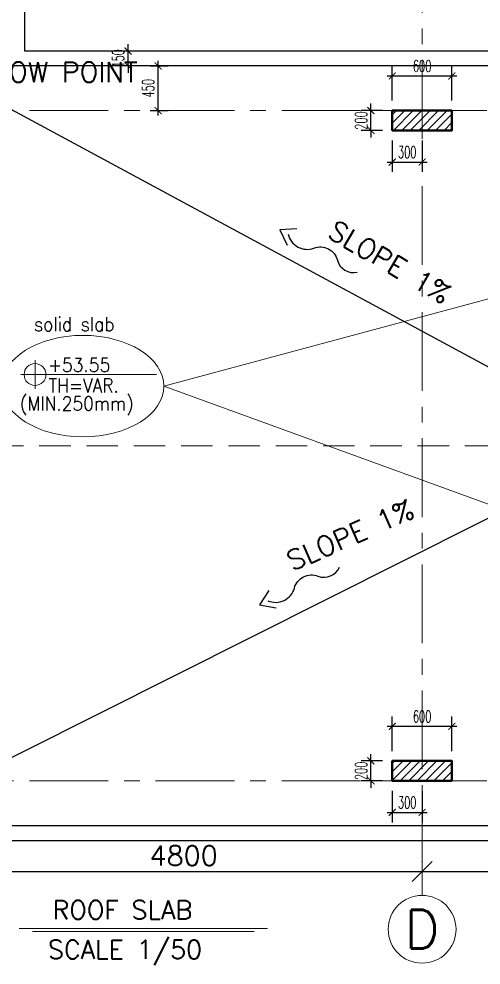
# Model space of a CAD drawing. Extents: x 2556046 to 2673391, y -921360 to -863964.
# Drawn here: x 2598704 to 2603356, y -894448 to -884919 of the extents above; entities that cross this region are included whole.
import ezdxf
from ezdxf.enums import TextEntityAlignment as Align

# ---------------------------------------------------------------- set-up
doc = ezdxf.new("R2010")
doc.units = 0
doc.header["$LTSCALE"] = 500
doc.header["$PDMODE"] = 98
doc.header["$PDSIZE"] = -0.01
doc.linetypes.add('CENTER', pattern=[50.8, 31.75, -6.35, 6.35, -6.35])
doc.linetypes.add('HIDDEN', pattern=[9.525, 6.35, -3.175])
for name, color, linetype in [('08_Testi', 4, 'Continuous'), ('DRAINAGE SLOPE', 150, 'Continuous'), ('hatch', 200, 'Continuous'), ('PAV', 3, 'Continuous')]:
    doc.layers.add(name, color=color, linetype=linetype)
for name, color, linetype, lineweight in [('_02', 2, 'Continuous', 20), ('A-GRID', 1, 'CENTER', 9), ('A-GRID-DIMS', 142, 'Continuous', 9), ('A-GRID-IDEN', 10, 'Continuous', 9), ('EN05 - Text', 4, 'Continuous', 20), ('goe-ba-coupé', 4, 'Continuous', 40), ('goe-cotes', 115, 'Continuous', 13), ('goe-vu', 31, 'Continuous', 25), ('SYMBOLS', 1, 'Continuous', 13), ('TEXT', 7, 'Continuous', 13)]:
    doc.layers.add(name, color=color, linetype=linetype, lineweight=lineweight)
doc.styles.add('EG_SIMPLEX', font='SIMPLEX.shx')
doc.styles.add('goe-romans', font='ROMANS.shx', dxfattribs={"width": 0.6})
doc.styles.add('ROMANS', font='romans.shx')
doc.styles.add('ROMANS 100', font='romans.shx')
doc.styles.add('SIMPLEX', font='simplex_.ttf')
doc.dimstyles.new('ARK-MM-0100', dxfattribs={"dimtxt": 200, "dimasz": 200, "dimexe": 100, "dimexo": 100, "dimgap": 60, "dimtad": 1, "dimdec": 1, "dimrnd": 0.1, "dimdsep": 46, "dimtxsty": 'EG_SIMPLEX', "dimblk1": 'OBLIQUE', "dimblk2": 'OBLIQUE', "dimsah": 1, "dimcen": 300, "dimclrd": 256, "dimclre": 256, "dimclrt": 2, "dimadec": 0, "dimazin": 0, "dimtfac": 1, "dimtdec": 1, "dimtix": 1, "dimtmove": 2, "dimatfit": 3, "dimldrblk": 'OBLIQUE', "dimfxl": 1, "dimtolj": 1, "dimtzin": 0, "dimarcsym": 0})
doc.dimstyles.new('goe-50e', dxfattribs={"dimscale": 10, "dimtxt": 12, "dimasz": 7, "dimexe": 10, "dimexo": 10, "dimgap": 4, "dimtad": 1, "dimdec": 1, "dimdsep": 46, "dimtxsty": 'goe-romans', "dimblk": 'ARCHTICK', "dimcen": 4, "dimdle": 5, "dimclrt": 256, "dimazin": 0, "dimtfac": 1, "dimtdec": 1, "dimtix": 1, "dimtmove": 2, "dimatfit": 3, "dimldrblk": 'ARCHTICK', "dimfxl": 5, "dimtfillclr": 256, "dimtolj": 1, "dimarcsym": 0})
pattern_1 = [(45, (30000, 0), (-42.4264069, 42.4264069), [])]

# ---------------------------------------------------------------- blocks, each defined once
blk = doc.blocks.new('AX-HL')
at = {"color": 1}
blk.add_circle((-0.35, 0), 0.35, dxfattribs=at)
at = {"color": 6, "style": 'SIMPLEX', "width": 0.430328}
blk.add_attdef('N-F', text='', height=0.4, dxfattribs=at).set_placement((-0.6, -0.2), (-0.1, -0.2), align=Align.FIT)
at = {"color": 6, "style": 'SIMPLEX'}
blk.add_attdef('N', text='', height=0.4, dxfattribs=at).set_placement((-0.35, 0), align=Align.MIDDLE)
blk = doc.blocks.new('QUOTA')
at = {"layer": 'SYMBOLS'}
for p, q in [((270057, 155400), (270057, 154990)), ((270263, 155196), (269852, 155196))]:
    blk.add_line(p, q, dxfattribs=at)
blk.add_circle((270057, 155195), 157, dxfattribs=at)
blk = doc.blocks.new('_Oblique')
at = {"color": 0, "linetype": 'ByBlock', "lineweight": -2}
blk.add_line((-0.5, -0.5), (0.5, 0.5), dxfattribs=at)
blk = doc.blocks.new('*D115')
at = {"layer": 'A-GRID-DIMS', "lineweight": -2, "transparency": 16777216}
for p, q in [((2597962.7, -893406.8), (2597962.7, -893405.8)), ((2602762.4, -893406.8), (2602762.4, -893405.8)), ((2597962.7, -893505.8), (2602762.4, -893505.8))]:
    blk.add_line(p, q, dxfattribs=at)
at = {"layer": 'Defpoints', "color": 0, "transparency": 16777216}
for p in [(2597962.7, -893506.8), (2602762.4, -893505.8), (2602762.4, -893506.8)]:
    blk.add_point(p, dxfattribs=at)
at = {"layer": 'A-GRID-DIMS', "lineweight": -2, "transparency": 16777216, "xscale": 200, "yscale": 200, "zscale": 200, "rotation": 180}
blk.add_blockref('_Oblique', (2597962.7, -893505.8), dxfattribs=at)
at = {"layer": 'A-GRID-DIMS', "lineweight": -2, "transparency": 16777216, "xscale": 200, "yscale": 200, "zscale": 200}
blk.add_blockref('_Oblique', (2602762.4, -893505.8), dxfattribs=at)
at = {"layer": 'A-GRID-DIMS', "color": 2, "transparency": 16777216, "insert": (2600362.6, -893345.8), "char_height": 200, "attachment_point": 5, "style": 'EG_SIMPLEX'}
blk.add_mtext('\\A1;4800', dxfattribs=at)
blk = doc.blocks.new('*D116')
at = {"layer": 'A-GRID-DIMS', "lineweight": -2, "transparency": 16777216}
for p, q in [((2602762.4, -893406.8), (2602762.4, -893405.8)), ((2607312.1, -893630.7), (2607312.1, -893405.8)), ((2602762.4, -893505.8), (2607312.1, -893505.8))]:
    blk.add_line(p, q, dxfattribs=at)
at = {"layer": 'Defpoints', "color": 0, "transparency": 16777216}
for p in [(2602762.4, -893506.8), (2607312.1, -893505.8), (2607312.1, -893730.7)]:
    blk.add_point(p, dxfattribs=at)
at = {"layer": 'A-GRID-DIMS', "lineweight": -2, "transparency": 16777216, "xscale": 200, "yscale": 200, "zscale": 200, "rotation": 180}
blk.add_blockref('_Oblique', (2602762.4, -893505.8), dxfattribs=at)
at = {"layer": 'A-GRID-DIMS', "lineweight": -2, "transparency": 16777216, "xscale": 200, "yscale": 200, "zscale": 200}
blk.add_blockref('_Oblique', (2607312.1, -893505.8), dxfattribs=at)
at = {"layer": 'A-GRID-DIMS', "color": 2, "transparency": 16777216, "insert": (2605037.2, -893345.8), "char_height": 200, "attachment_point": 5, "style": 'EG_SIMPLEX'}
blk.add_mtext('\\A1;4550', dxfattribs=at)
blk = doc.blocks.new('_ArchTick')
at = {"color": 0, "linetype": 'ByBlock', "const_width": 0.15}
blk.add_lwpolyline([(-0.5, -0.5), (0.5, 0.5)], dxfattribs=at)
blk = doc.blocks.new('*D135')
at = {"layer": 'Defpoints', "color": 0, "transparency": 16777216}
for p in [(2603062.4, -885493.1), (2602462.4, -885841.9), (2603062.4, -885841.9)]:
    blk.add_point(p, dxfattribs=at)
at = {"layer": 'goe-cotes', "color": 0, "lineweight": -2, "transparency": 16777216}
for p, q in [((2602462.4, -885741.9), (2602462.4, -885393.1)), ((2603062.4, -885741.9), (2603062.4, -885393.1)), ((2602412.4, -885493.1), (2603112.4, -885493.1))]:
    blk.add_line(p, q, dxfattribs=at)
at = {"layer": 'goe-cotes', "color": 0, "lineweight": -2, "transparency": 16777216, "xscale": 70, "yscale": 70, "zscale": 70, "rotation": 180}
blk.add_blockref('_ArchTick', (2602462.4, -885493.1), dxfattribs=at)
at = {"layer": 'goe-cotes', "color": 0, "lineweight": -2, "transparency": 16777216, "xscale": 70, "yscale": 70, "zscale": 70}
blk.add_blockref('_ArchTick', (2603062.4, -885493.1), dxfattribs=at)
at = {"layer": 'goe-cotes', "transparency": 16777216, "insert": (2602762.4, -885393.1), "char_height": 120, "attachment_point": 5, "style": 'goe-romans'}
blk.add_mtext('\\A1;600', dxfattribs=at)
blk = doc.blocks.new('*D136')
at = {"layer": 'Defpoints', "color": 0, "transparency": 16777216}
for p in [(2602247.8, -885841.9), (2602462.4, -885841.9), (2602462.4, -886041.9)]:
    blk.add_point(p, dxfattribs=at)
at = {"layer": 'goe-cotes', "color": 0, "lineweight": -2, "transparency": 16777216}
for p, q in [((2602247.8, -885841.9), (2602247.8, -885771.9)), ((2602362.4, -885841.9), (2602147.8, -885841.9)), ((2602247.8, -886041.9), (2602247.8, -885841.9)), ((2602362.4, -886041.9), (2602147.8, -886041.9)), ((2602247.8, -886041.9), (2602247.8, -886111.9))]:
    blk.add_line(p, q, dxfattribs=at)
at = {"layer": 'goe-cotes', "color": 0, "lineweight": -2, "transparency": 16777216, "xscale": 70, "yscale": 70, "zscale": 70}
for p, rotation in [((2602247.8, -885841.9), 270), ((2602247.8, -886041.9), 90)]:
    blk.add_blockref('_ArchTick', p, dxfattribs=dict(at, rotation=rotation))
at = {"layer": 'goe-cotes', "transparency": 16777216, "insert": (2602147.8, -885941.9), "char_height": 120, "attachment_point": 5, "rotation": 90, "style": 'goe-romans'}
blk.add_mtext('\\A1;200', dxfattribs=at)
blk = doc.blocks.new('*D137')
at = {"layer": 'Defpoints', "color": 0, "transparency": 16777216}
for p in [(2602462.4, -886041.9), (2602762.4, -886041.9), (2602762.4, -886360.1)]:
    blk.add_point(p, dxfattribs=at)
at = {"layer": 'goe-cotes', "color": 0, "lineweight": -2, "transparency": 16777216}
for p, q in [((2602462.4, -886141.9), (2602462.4, -886460.1)), ((2602762.4, -886141.9), (2602762.4, -886460.1)), ((2602412.4, -886360.1), (2602812.4, -886360.1))]:
    blk.add_line(p, q, dxfattribs=at)
at = {"layer": 'goe-cotes', "color": 0, "lineweight": -2, "transparency": 16777216, "xscale": 70, "yscale": 70, "zscale": 70, "rotation": 180}
blk.add_blockref('_ArchTick', (2602462.4, -886360.1), dxfattribs=at)
at = {"layer": 'goe-cotes', "color": 0, "lineweight": -2, "transparency": 16777216, "xscale": 70, "yscale": 70, "zscale": 70}
blk.add_blockref('_ArchTick', (2602762.4, -886360.1), dxfattribs=at)
at = {"layer": 'goe-cotes', "transparency": 16777216, "insert": (2602612.4, -886260.1), "char_height": 120, "attachment_point": 5, "style": 'goe-romans'}
blk.add_mtext('\\A1;300', dxfattribs=at)
blk = doc.blocks.new('*D125')
at = {"layer": 'Defpoints', "color": 0, "transparency": 16777216}
for p in [(2603062.4, -892043.1), (2602462.4, -892391.9), (2603062.4, -892391.9)]:
    blk.add_point(p, dxfattribs=at)
at = {"layer": 'goe-cotes', "color": 0, "lineweight": -2, "transparency": 16777216}
for p, q in [((2602462.4, -892291.9), (2602462.4, -891943.1)), ((2603062.4, -892291.9), (2603062.4, -891943.1)), ((2602412.4, -892043.1), (2603112.4, -892043.1))]:
    blk.add_line(p, q, dxfattribs=at)
at = {"layer": 'goe-cotes', "color": 0, "lineweight": -2, "transparency": 16777216, "xscale": 70, "yscale": 70, "zscale": 70, "rotation": 180}
blk.add_blockref('_ArchTick', (2602462.4, -892043.1), dxfattribs=at)
at = {"layer": 'goe-cotes', "color": 0, "lineweight": -2, "transparency": 16777216, "xscale": 70, "yscale": 70, "zscale": 70}
blk.add_blockref('_ArchTick', (2603062.4, -892043.1), dxfattribs=at)
at = {"layer": 'goe-cotes', "transparency": 16777216, "insert": (2602762.4, -891943.1), "char_height": 120, "attachment_point": 5, "style": 'goe-romans'}
blk.add_mtext('\\A1;600', dxfattribs=at)
blk = doc.blocks.new('*D126')
at = {"layer": 'Defpoints', "color": 0, "transparency": 16777216}
for p in [(2602247.8, -892391.9), (2602462.4, -892391.9), (2602462.4, -892591.9)]:
    blk.add_point(p, dxfattribs=at)
at = {"layer": 'goe-cotes', "color": 0, "lineweight": -2, "transparency": 16777216}
for p, q in [((2602247.8, -892391.9), (2602247.8, -892321.9)), ((2602362.4, -892391.9), (2602147.8, -892391.9)), ((2602247.8, -892591.9), (2602247.8, -892391.9)), ((2602362.4, -892591.9), (2602147.8, -892591.9)), ((2602247.8, -892591.9), (2602247.8, -892661.9))]:
    blk.add_line(p, q, dxfattribs=at)
at = {"layer": 'goe-cotes', "color": 0, "lineweight": -2, "transparency": 16777216, "xscale": 70, "yscale": 70, "zscale": 70}
for p, rotation in [((2602247.8, -892391.9), 270), ((2602247.8, -892591.9), 90)]:
    blk.add_blockref('_ArchTick', p, dxfattribs=dict(at, rotation=rotation))
at = {"layer": 'goe-cotes', "transparency": 16777216, "insert": (2602147.8, -892491.9), "char_height": 120, "attachment_point": 5, "rotation": 90, "style": 'goe-romans'}
blk.add_mtext('\\A1;200', dxfattribs=at)
blk = doc.blocks.new('*D127')
at = {"layer": 'Defpoints', "color": 0, "transparency": 16777216}
for p in [(2602462.4, -892591.9), (2602762.4, -892591.9), (2602762.4, -892910.1)]:
    blk.add_point(p, dxfattribs=at)
at = {"layer": 'goe-cotes', "color": 0, "lineweight": -2, "transparency": 16777216}
for p, q in [((2602462.4, -892691.9), (2602462.4, -893010.1)), ((2602762.4, -892691.9), (2602762.4, -893010.1)), ((2602412.4, -892910.1), (2602812.4, -892910.1))]:
    blk.add_line(p, q, dxfattribs=at)
at = {"layer": 'goe-cotes', "color": 0, "lineweight": -2, "transparency": 16777216, "xscale": 70, "yscale": 70, "zscale": 70, "rotation": 180}
blk.add_blockref('_ArchTick', (2602462.4, -892910.1), dxfattribs=at)
at = {"layer": 'goe-cotes', "color": 0, "lineweight": -2, "transparency": 16777216, "xscale": 70, "yscale": 70, "zscale": 70}
blk.add_blockref('_ArchTick', (2602762.4, -892910.1), dxfattribs=at)
at = {"layer": 'goe-cotes', "transparency": 16777216, "insert": (2602612.4, -892810.1), "char_height": 120, "attachment_point": 5, "style": 'goe-romans'}
blk.add_mtext('\\A1;300', dxfattribs=at)
blk = doc.blocks.new('*D258')
at = {"layer": 'Defpoints', "color": 0, "transparency": 16777216}
for p in [(2599923.6, -885391.9), (2600105.6, -885391.9), (2599923.6, -885841.9)]:
    blk.add_point(p, dxfattribs=at)
at = {"layer": 'goe-cotes', "color": 0, "lineweight": -2, "transparency": 16777216}
for p, q in [((2600023.6, -885391.9), (2600205.6, -885391.9)), ((2600105.6, -885891.9), (2600105.6, -885341.9)), ((2600023.6, -885841.9), (2600205.6, -885841.9))]:
    blk.add_line(p, q, dxfattribs=at)
at = {"layer": 'goe-cotes', "color": 0, "lineweight": -2, "transparency": 16777216, "xscale": 70, "yscale": 70, "zscale": 70}
for p, rotation in [((2600105.6, -885391.9), 90), ((2600105.6, -885841.9), 270)]:
    blk.add_blockref('_ArchTick', p, dxfattribs=dict(at, rotation=rotation))
at = {"layer": 'goe-cotes', "transparency": 16777216, "insert": (2600005.6, -885616.9), "char_height": 120, "attachment_point": 5, "rotation": 90, "style": 'goe-romans'}
blk.add_mtext('\\A1;450', dxfattribs=at)
blk = doc.blocks.new('*D259')
at = {"layer": 'Defpoints', "color": 0, "transparency": 16777216}
for p in [(2599802.4, -885241.9), (2599923.6, -885241.9), (2599923.6, -885391.9)]:
    blk.add_point(p, dxfattribs=at)
at = {"layer": 'goe-cotes', "color": 0, "lineweight": -2, "transparency": 16777216}
for p, q in [((2599802.4, -885241.9), (2599802.4, -885171.9)), ((2599823.6, -885241.9), (2599702.4, -885241.9)), ((2599802.4, -885391.9), (2599802.4, -885241.9)), ((2599823.6, -885391.9), (2599702.4, -885391.9)), ((2599802.4, -885391.9), (2599802.4, -885461.9))]:
    blk.add_line(p, q, dxfattribs=at)
at = {"layer": 'goe-cotes', "color": 0, "lineweight": -2, "transparency": 16777216, "xscale": 70, "yscale": 70, "zscale": 70}
for p, rotation in [((2599802.4, -885241.9), 270), ((2599802.4, -885391.9), 90)]:
    blk.add_blockref('_ArchTick', p, dxfattribs=dict(at, rotation=rotation))
at = {"layer": 'goe-cotes', "transparency": 16777216, "insert": (2599702.4, -885316.9), "char_height": 120, "attachment_point": 5, "rotation": 90, "style": 'goe-romans'}
blk.add_mtext('\\A1;150', dxfattribs=at)
blk = doc.blocks.new('PEN')
at = {"layer": 'PAV'}
blk.add_lwpolyline([(-95, -4.7, 0.457252), (-389.7, -14.2, -0.444465), (-655.8, -28.5, 0.400936), (-888.7, -23.7)], format="xyb", dxfattribs=at)
blk.add_lwpolyline([(-142.6, -95), (0, 0), (-142.6, 95)], dxfattribs=at)

msp = doc.modelspace()

# ---------------------------------------------------------------- hatches: boundary and pattern name
at = {"layer": 'hatch'}
h = msp.add_hatch(dxfattribs=at)
h.set_pattern_fill('_USER', color=256, scale=60, angle=45, pattern_type=0)
h.set_pattern_definition(pattern_1)
h.paths.add_polyline_path([(2603062.39, -886041.92), (2603062.39, -885841.92), (2602465.39, -885841.92), (2602465.39, -886041.92)])
h = msp.add_hatch(dxfattribs=at)
h.set_pattern_fill('_USER', color=256, scale=60, angle=45, pattern_type=0)
h.set_pattern_definition(pattern_1)
h.paths.add_polyline_path([(2603065.39, -892391.92), (2603065.39, -892591.92), (2602465.39, -892591.92), (2602465.39, -892391.92)])

# ---------------------------------------------------------------- linework, layer by layer
at = {"layer": 'A-GRID', "ltscale": 0.05}
for p, q in [((2602762.39, -893745.79), (2602762.39, -879127.92)), ((2587379.45, -885841.92), (2613612.72, -885841.92)), ((2587379.45, -892591.92), (2613612.72, -892591.92))]:
    msp.add_line(p, q, dxfattribs=at)
at = {"layer": 'A-GRID-DIMS', "color": 8, "linetype": 'HIDDEN', "ltscale": 0.1}
msp.add_lwpolyline([(2597955.01, -889216.92), (2604893.41, -889216.92)], dxfattribs=at)
at = {"layer": 'DRAINAGE SLOPE'}
for points in [[(2604880.16, -889209.77), (2598455.01, -885741.92)], [(2604880.16, -889216.92), (2597962.72, -892691.92)]]:
    msp.add_lwpolyline(points, dxfattribs=at)
at = {"layer": 'EN05 - Text', "color": 7, "linetype": 'Continuous', "lineweight": 0, "ltscale": 100}
msp.add_line((2601207.34, -894079.68), (2598704.93, -894079.68), dxfattribs=at)
at = {"layer": 'EN05 - Text', "color": 3, "linetype": 'Continuous', "lineweight": 0, "ltscale": 100}
msp.add_line((2601071.69, -894109.68), (2598840.58, -894109.68), dxfattribs=at)
at = {"layer": 'goe-ba-coupé', "ltscale": 1000}
for points in [[(2603062.39, -885841.92), (2603062.39, -886041.92), (2602462.39, -886041.92), (2602462.39, -885841.92)], [(2603062.39, -892591.92), (2603062.39, -892391.92), (2602462.39, -892391.92), (2602462.39, -892591.92)]]:
    msp.add_lwpolyline(points, close=True, dxfattribs=at)
at = {"layer": 'goe-vu', "ltscale": 1000}
for points in [[(2588362.72, -880991.5), (2588362.72, -893191.92), (2612712.06, -893191.92), (2612712.06, -885241.92), (2598762.72, -885241.92), (2598762.72, -880991.5)], [(2588512.72, -881141.5), (2588512.72, -893041.92), (2612562.06, -893041.92), (2612562.06, -885391.92), (2598612.72, -885391.92), (2598612.72, -881141.5)]]:
    msp.add_lwpolyline(points, close=True, dxfattribs=at)
at = {"layer": 'SYMBOLS'}
for p, q in [((2600164.11, -888617.09), (2612712.06, -885241.92)), ((2612712.06, -893191.92), (2600164.11, -888617.09))]:
    msp.add_line(p, q, dxfattribs=at)
msp.add_lwpolyline([(2599009.77, -888500), (2600088.68, -888500)], dxfattribs=at)
msp.add_ellipse((2599348.34, -888617.09), major_axis=(-815.77, 0), ratio=0.6268888, dxfattribs=at)

# ---------------------------------------------------------------- block references
at = {"layer": '_02'}
for p, rotation in [((2601329.66, -887042.58), 149.7104712105954), ((2601125.72, -890820.73), 203.749930088618)]:
    msp.add_blockref('PEN', p, dxfattribs=dict(at, rotation=rotation))
at = {"layer": 'A-GRID-IDEN'}
ref = msp.add_blockref('AX-HL', (2603103.64, -894087.04), dxfattribs=dict(at, xscale=-975, yscale=974.9999999999997, zscale=975, rotation=180))
ref.add_attrib('N', 'D', dxfattribs={"layer": '0', "color": 6, "height": 390, "style": 'SIMPLEX'}).set_placement((2602762.39, -894087.04), align=Align.MIDDLE_CENTER)
at = {"layer": 'SYMBOLS', "xscale": -0.7, "yscale": 0.7, "zscale": 0.7}
msp.add_blockref('QUOTA', (2787906.24, -997137.07), dxfattribs=at)

# ---------------------------------------------------------------- texts
at = {"layer": '08_Testi', "color": 1, "char_height": 200, "attachment_point": 4, "style": 'ROMANS 100'}
for insert, rotation in [((2601848.57, -887024.7), 329.710471), ((2601415.96, -890390.21), 23.74993)]:
    msp.add_mtext('\\pxqc;SLOPE 1%', dxfattribs=dict(at, insert=insert, rotation=rotation))
at = {"layer": 'A-GRID-DIMS', "color": 7, "style": 'ROMANS 100'}
msp.add_text('LOW POINT', height=200, dxfattribs=at).set_placement((2598458.37, -885553.99))
at = {"layer": 'EN05 - Text', "color": 4, "linetype": 'Continuous', "lineweight": 0, "ltscale": 100, "style": 'ROMANS'}
for s, p in [('ROOF SLAB', (2599042.22, -893985.51)), ('SCALE 1/50', (2598996.73, -894385.07))]:
    msp.add_text(s, height=187.5, dxfattribs=at).set_placement(p)
at = {"layer": 'TEXT', "style": 'ROMANS', "width": 0.9}
for s, p in [('solid slab', (2598856.23, -888062.46)), ('+53.55', (2598997.11, -888473.8)), ('TH=VAR.', (2599002.27, -888680.03)), ('(MIN.250mm)', (2598713.4, -888861.29))]:
    msp.add_text(s, height=140, dxfattribs=at).set_placement(p)

# ---------------------------------------------------------------- dimensions: what is measured, and where the dimension line sits
at = {"layer": 'A-GRID-DIMS'}
for base, p1, p2, picture, middle in [((2602762.39, -893505.78), (2597962.72, -893506.78), (2602762.39, -893506.78), '*D115', (2600362.56, -893345.78)), ((2607312.06, -893505.78), (2602762.39, -893506.78), (2607312.06, -893730.74), '*D116', (2605037.22, -893345.78))]:
    dim = msp.add_linear_dim(base=base, p1=p1, p2=p2, dimstyle='ARK-MM-0100', override={"dimrnd": 1}, dxfattribs=at)
    dim.commit()
    dim.dimension.update_dxf_attribs({"geometry": picture, "text_midpoint": middle})
at = {"layer": 'goe-cotes'}
for base, p1, p2, picture, middle in [((2599802.36, -885241.92), (2599923.64, -885391.92), (2599923.64, -885241.92), '*D259', (2599702.36, -885316.92)), ((2600105.55, -885391.92), (2599923.64, -885841.92), (2599923.64, -885391.92), '*D258', (2600005.55, -885616.92)), ((2602247.82, -885841.92), (2602462.39, -886041.92), (2602462.39, -885841.92), '*D136', (2602147.82, -885941.92)), ((2602247.82, -892391.92), (2602462.39, -892591.92), (2602462.39, -892391.92), '*D126', (2602147.82, -892491.92))]:
    dim = msp.add_linear_dim(base=base, p1=p1, p2=p2, angle=90, dimstyle='goe-50e', dxfattribs=at)
    dim.commit()
    dim.dimension.update_dxf_attribs({"geometry": picture, "text_midpoint": middle})
for base, p1, p2, picture, middle in [((2603062.39, -885493.14), (2602462.39, -885841.92), (2603062.39, -885841.92), '*D135', (2602762.39, -885393.14)), ((2602762.39, -886360.1), (2602462.39, -886041.92), (2602762.39, -886041.92), '*D137', (2602612.39, -886260.1)), ((2603062.39, -892043.14), (2602462.39, -892391.92), (2603062.39, -892391.92), '*D125', (2602762.39, -891943.14)), ((2602762.39, -892910.1), (2602462.39, -892591.92), (2602762.39, -892591.92), '*D127', (2602612.39, -892810.1))]:
    dim = msp.add_linear_dim(base=base, p1=p1, p2=p2, dimstyle='goe-50e', dxfattribs=at)
    dim.commit()
    dim.dimension.update_dxf_attribs({"geometry": picture, "text_midpoint": middle})

doc.saveas('drawing.dxf')
